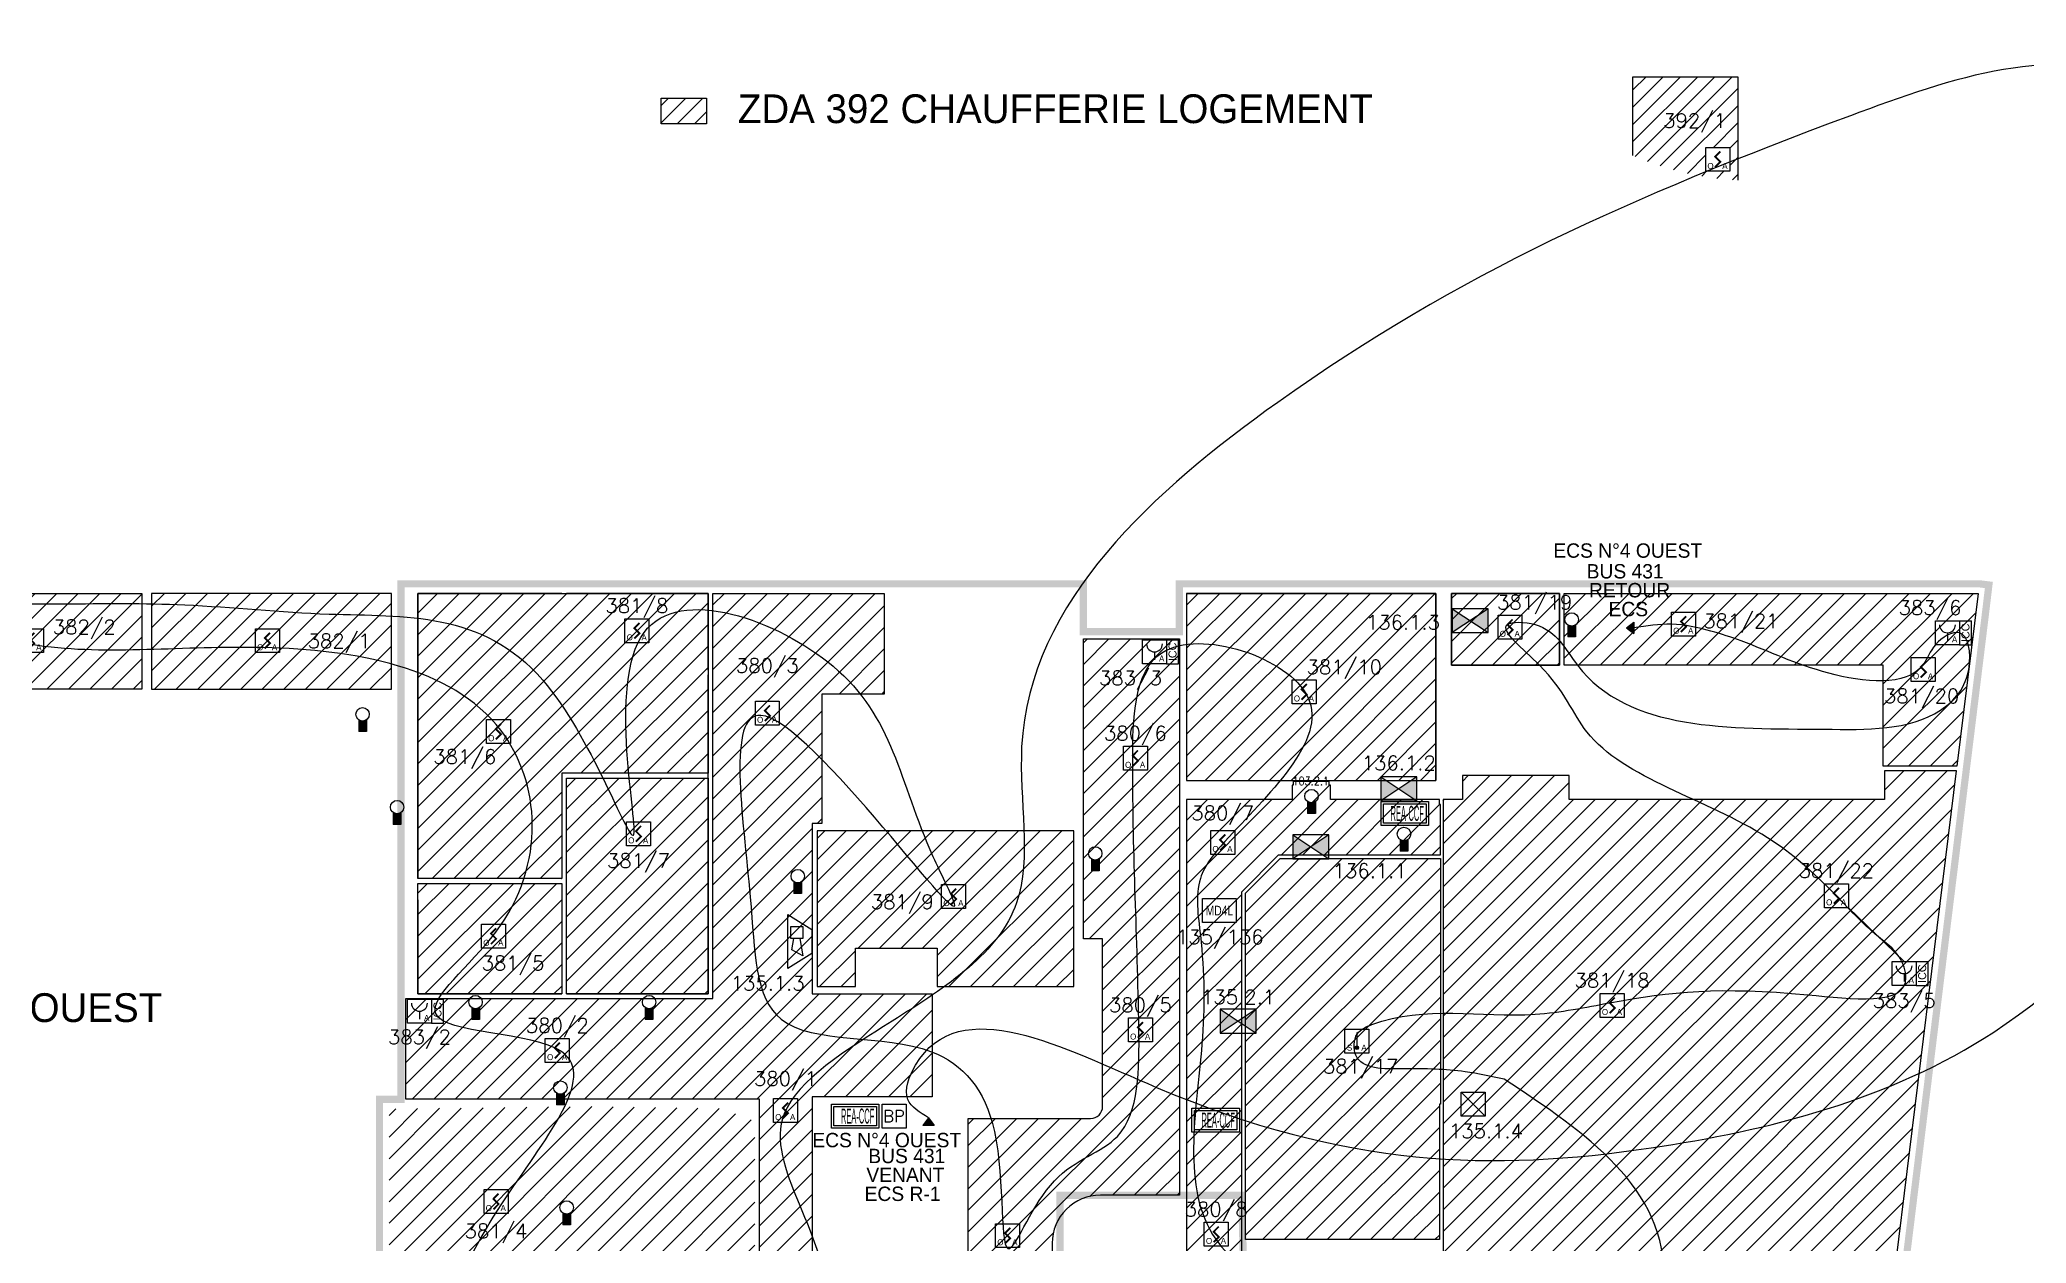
# Model space of a CAD drawing. Header units: millimetres. Extents: x 336 to 452, y 10719 to 10810.
# Drawn here: x 377.13 to 418.54, y 10785.38 to 10810.48 of the extents above; entities that cross this region are included whole.
import ezdxf
from ezdxf.enums import TextEntityAlignment as Align

# ---------------------------------------------------------------- set-up
doc = ezdxf.new("R2010")
doc.units = ezdxf.units.MM
doc.header["$LTSCALE"] = 5
for name, color, linetype in [('ATEIS MISE EN SECURITE', 7, 'Continuous'), ('JCC-ADRESSAGE', 6, 'Continuous'), ('JCC-ALARME GENERALE SELECTIVE', 3, 'Continuous'), ('JCC-BOITIER DE REARMEMENT CCF', 3, 'Continuous'), ('JCC-BOUTON POUSSOIR REARMEMENT CCF', 3, 'Continuous'), ('JCC-CCF', 6, 'Continuous'), ('JCC-COMMUN', 2, 'Continuous'), ('JCC-DECLENCHEUR MANUEL AVEC ISOLATEUR', 5, 'Continuous'), ('JCC-DIFFUSEUR SONORE', 3, 'Continuous'), ('JCC-FILERIE SDI', 6, 'Continuous'), ('JCC-INDICATEUR ACTION', 1, 'Continuous'), ('JCC-LOCAUX', 4, 'Continuous'), ('JCC-OPTIQUE_A', 1, 'Continuous'), ('JCC-THERMOSTATIQUE_A', 1, 'Continuous'), ('JCC-UAE-SDI', 7, 'Continuous'), ('JCC-ZONING ZDA-ZDM', 5, 'Continuous')]:
    doc.layers.add(name, color=color, linetype=linetype)
doc.styles.add('LOCAUX', font='romans.shx', dxfattribs={"width": 0.75})
doc.styles.add('TEXTE', font='romans.shx')
pattern_1 = [(45, (338.3446, 10612.06473), (-0.2245064, 0.2245064), [])]

# ---------------------------------------------------------------- blocks, each defined once
blk = doc.blocks.new('clapet coupe feu_Réarm élect')
at = {"layer": 'JCC-CCF'}
h = blk.add_hatch(color=0, dxfattribs=at)
h.paths.add_polyline_path([(-3.76, 2.5), (-3.76, -2.5), (0, 0)])
h.paths.add_polyline_path([(3.76, 2.5), (0, 0), (3.76, -2.5)])
at = {"layer": 'JCC-CCF', "color": 0}
for p, q in [((3.76, 2.5), (-3.76, -2.5)), ((-3.76, 2.5), (3.76, -2.5))]:
    blk.add_line(p, q, dxfattribs=at)
blk.add_lwpolyline([(3.76, 2.5), (-3.76, 2.5), (-3.76, -2.5), (3.76, -2.5)], close=True, dxfattribs=at)
at = {"layer": 'JCC-ADRESSAGE', "style": 'TEXTE'}
blk.add_attdef('ADRESSE', text='', height=3, dxfattribs=at).set_placement((0, 5), align=Align.MIDDLE)
at = {"layer": 'JCC-LOCAUX', "style": 'LOCAUX', "width": 0.85, "flags": 8}
for p in [(0, 13.75), (0, 11.25), (0, 8.75)]:
    blk.add_attdef('PIECE', text='', height=1.75, dxfattribs=at).set_placement(p, align=Align.MIDDLE)
blk = doc.blocks.new('déclencheur manuel avec isolateur')
at = {"layer": 'JCC-DECLENCHEUR MANUEL AVEC ISOLATEUR', "color": 0}
for p, q in [((2.5, 2.5), (5.02, 2.5)), ((5.02, -2.5), (5.02, 2.5)), ((0, 0), (0, -1.66)), ((2.5, -2.5), (5.02, -2.5))]:
    blk.add_line(p, q, dxfattribs=at)
blk.add_lwpolyline([(-2.5, 2.5), (2.5, 2.5), (2.5, -2.5), (-2.5, -2.5)], close=True, dxfattribs=at)
blk.add_arc((0, 1.66), 1.66, 180, 0, dxfattribs=at)
at = {"layer": 'JCC-ADRESSAGE', "style": 'TEXTE'}
blk.add_attdef('ADRESSE', text='', height=3, dxfattribs=at).set_placement((0, 5), align=Align.MIDDLE)
at = {"layer": 'JCC-DECLENCHEUR MANUEL AVEC ISOLATEUR', "color": 0}
blk.add_text('ICC', height=1.668, rotation=90, dxfattribs=at).set_placement((3.76, 0), align=Align.MIDDLE_CENTER)
blk.add_text('A', height=1.25, dxfattribs=at).set_placement((1.5, -2), align=Align.CENTER)
at = {"layer": 'JCC-LOCAUX', "style": 'LOCAUX', "width": 0.85, "flags": 8}
for p in [(0, 13.75), (0, 11.25), (0, 8.75)]:
    blk.add_attdef('PIECE', text='', height=1.75, dxfattribs=at).set_placement(p, align=Align.MIDDLE)
blk = doc.blocks.new('indicateur action')
at = {"layer": 'JCC-INDICATEUR ACTION'}
blk.add_hatch(color=0, dxfattribs=at).paths.add_polyline_path([(0.8, -0.05, -0.315344), (-0.8, -0.05), (-0.8, -2.5), (0.8, -2.5)])
at = {"layer": 'JCC-INDICATEUR ACTION', "color": 0}
for p, q in [((-0.8, -0.05), (-0.8, -2.5)), ((0.8, -2.5), (-0.8, -2.5)), ((0.8, -0.05), (0.8, -2.5))]:
    blk.add_line(p, q, dxfattribs=at)
blk.add_circle((0, 1.1), 1.4, dxfattribs=at)
at = {"layer": 'JCC-ADRESSAGE', "style": 'TEXTE'}
blk.add_attdef('ADRESSE', text='', height=3, dxfattribs=at).set_placement((0, 5), align=Align.MIDDLE)
at = {"layer": 'JCC-LOCAUX', "lineweight": 0, "style": 'LOCAUX', "width": 0.75, "flags": 8}
for p in [(0, 13.75), (0, 11.25), (0, 8.75)]:
    blk.add_attdef('PIECE', text='', height=1.75, dxfattribs=at).set_placement(p, align=Align.MIDDLE)
blk = doc.blocks.new('alarme générale selective')
at = {"layer": 'JCC-ALARME GENERALE SELECTIVE', "color": 0}
for p, q in [((2.5, -2.5), (-2.5, 2.5)), ((-2.5, -2.5), (2.5, 2.5))]:
    blk.add_line(p, q, dxfattribs=at)
blk.add_lwpolyline([(-2.5, 2.5), (2.5, 2.5), (2.5, -2.5), (-2.5, -2.5)], close=True, dxfattribs=at)
at = {"layer": 'JCC-ADRESSAGE', "style": 'TEXTE'}
blk.add_attdef('ADRESSE', text='', height=3, dxfattribs=at).set_placement((0, 5), align=Align.MIDDLE)
at = {"layer": 'JCC-LOCAUX', "style": 'LOCAUX', "width": 0.85, "flags": 8}
for p in [(0, 13.75), (0, 11.25), (0, 8.75)]:
    blk.add_attdef('PIECE', text='', height=1.75, dxfattribs=at).set_placement(p, align=Align.MIDDLE)
blk = doc.blocks.new('diffuseur sonore')
at = {"layer": 'JCC-DIFFUSEUR SONORE', "color": 0}
for p, q in [((-5.62, -2.5), (-2.5, 2.5)), ((-2.5, 2.5), (2.5, 2.5)), ((-0.6, 0), (3.03, 0.64)), ((3.03, 0.64), (1.75, -1.66)), ((2.5, 2.5), (5.62, -2.5)), ((5.62, -2.5), (-5.62, -2.5)), ((1.75, -1.66), (-0.6, -1.25))]:
    blk.add_line(p, q, dxfattribs=at)
blk.add_lwpolyline([(-3.09, 0.63), (-0.6, 0.63), (-0.6, -1.87), (-3.09, -1.87)], close=True, dxfattribs=at)
at = {"layer": 'JCC-ADRESSAGE', "style": 'TEXTE'}
blk.add_attdef('ADRESSE', text='', height=3, dxfattribs=at).set_placement((0, 5), align=Align.MIDDLE)
at = {"layer": 'JCC-LOCAUX', "style": 'LOCAUX', "width": 0.85, "flags": 8}
for p in [(0, 13.75), (0, 11.25), (0, 8.75)]:
    blk.add_attdef('PIECE', text='', height=1.75, dxfattribs=at).set_placement(p, align=Align.MIDDLE)
blk = doc.blocks.new('optique_a')
at = {"layer": 'JCC-OPTIQUE_A', "color": 0}
blk.add_lwpolyline([(-2.5, 2.5), (2.5, 2.5), (2.5, -2.5), (-2.5, -2.5)], close=True, dxfattribs=at)
at = {"layer": 'JCC-OPTIQUE_A', "color": 0, "const_width": 0.385}
blk.add_lwpolyline([(0.54, 1.63), (-0.54, 0.54), (0.54, -0.54), (-0.54, -1.63)], dxfattribs=at)
at = {"layer": 'JCC-ADRESSAGE', "style": 'TEXTE'}
blk.add_attdef('ADRESSE', text='', height=3, dxfattribs=at).set_placement((0, 5), align=Align.MIDDLE)
at = {"layer": 'JCC-LOCAUX', "style": 'LOCAUX', "width": 0.85, "flags": 8}
for p in [(0, 13.75), (0, 11.25), (0, 8.75)]:
    blk.add_attdef('PIECE', text='', height=1.75, dxfattribs=at).set_placement(p, align=Align.MIDDLE)
at = {"layer": 'JCC-OPTIQUE_A', "color": 0}
for s, p in [('O', (-1.5, -2)), ('A', (1.5, -2))]:
    blk.add_text(s, height=1.25, dxfattribs=at).set_placement(p, align=Align.CENTER)
blk = doc.blocks.new('commun')
at = {"layer": 'JCC-COMMUN', "color": 0}
blk.add_lwpolyline([(-2.5, 2.5), (2.5, 2.5), (2.5, -2.5), (-2.5, -2.5)], close=True, dxfattribs=at)
at = {"layer": 'JCC-ADRESSAGE', "style": 'TEXTE'}
blk.add_attdef('ADRESSE', text='', height=3, dxfattribs=at).set_placement((0, 5), align=Align.MIDDLE)
at = {"layer": 'JCC-COMMUN', "color": 0, "style": 'TEXTE'}
blk.add_attdef('GENRE', text='', height=2.5, dxfattribs=at).set_placement((0, 0), align=Align.MIDDLE)
at = {"layer": 'JCC-LOCAUX', "style": 'LOCAUX', "width": 0.85, "flags": 8}
for p in [(0, 13.75), (0, 11.25), (0, 8.75)]:
    blk.add_attdef('PIECE', text='', height=1.75, dxfattribs=at).set_placement(p, align=Align.MIDDLE)
blk = doc.blocks.new('REARMEMENT-CCF')
at = {"layer": 'JCC-BOITIER DE REARMEMENT CCF', "color": 3}
for points in [[(0, 4), (7.91, 4), (7.91, 0), (0, 0)], [(0.4, 3.6), (7.51, 3.6), (7.51, 0.4), (0.4, 0.4)]]:
    blk.add_lwpolyline(points, close=True, dxfattribs=at)
at = {"layer": 'JCC-BOITIER DE REARMEMENT CCF', "color": 1, "insert": (1.58, 3.26), "char_height": 2.5, "width": 5.2559, "attachment_point": 1}
blk.add_mtext('{\\W0.3;\\C3;REA-CCF}', dxfattribs=at)
blk = doc.blocks.new('thermostatique_a')
at = {"layer": 'JCC-THERMOSTATIQUE_A'}
blk.add_hatch(color=0, dxfattribs=at).paths.add_polyline_path([(0.38, -1.39, 1), (-0.38, -1.39, 1)])
at = {"layer": 'JCC-THERMOSTATIQUE_A', "color": 0}
blk.add_line((0, 1.77), (0, -1.02), dxfattribs=at)
blk.add_lwpolyline([(-2.5, 2.5), (2.5, 2.5), (2.5, -2.5), (-2.5, -2.5)], close=True, dxfattribs=at)
blk.add_circle((0, -1.39), 0.378, dxfattribs=at)
at = {"layer": 'JCC-ADRESSAGE', "style": 'TEXTE'}
blk.add_attdef('ADRESSE', text='', height=3, dxfattribs=at).set_placement((0, 5), align=Align.MIDDLE)
at = {"layer": 'JCC-LOCAUX', "style": 'LOCAUX', "width": 0.75, "flags": 8}
for p in [(0, 13.75), (0, 11.25), (0, 8.75)]:
    blk.add_attdef('PIECE', text='', height=1.75, dxfattribs=at).set_placement(p, align=Align.MIDDLE)
at = {"layer": 'JCC-THERMOSTATIQUE_A', "color": 0}
for s, p in [('S', (-1.5, -2)), ('A', (1.5, -2))]:
    blk.add_text(s, height=1.25, dxfattribs=at).set_placement(p, align=Align.CENTER)
blk = doc.blocks.new('A$C25E82A9F')
at = {"color": 1}
for p, q in [((0, 0.5), (0.7, 0.5)), ((0, 0), (0, 0.5)), ((0.7, 0.5), (0.7, 0)), ((0.7, 0), (0, 0))]:
    blk.add_line(p, q, dxfattribs=at)
at = {"color": 1, "width": 0.8}
blk.add_text('MD4L', height=0.2, dxfattribs=at).set_placement((0.35, 0.25), align=Align.MIDDLE_CENTER)

msp = doc.modelspace()

# ---------------------------------------------------------------- hatches: boundary and pattern name
at = {"layer": 'JCC-FILERIE SDI'}
for points in [[(410.21, 10798.211), (410.366, 10798.093), (410.366, 10798.329)], [(395.663, 10787.992), (395.545, 10787.836), (395.781, 10787.836)]]:
    msp.add_hatch(color=4, dxfattribs=at).paths.add_polyline_path(points)
at = {"layer": 'JCC-ZONING ZDA-ZDM'}
h = msp.add_hatch(dxfattribs=at)
h.set_pattern_fill('ANSI31', color=73, scale=0.08, style=0)
h.set_pattern_definition([(45, (338.34462, 10612.06473), (-0.17960512, 0.17960512), [])])
edge = h.paths.add_edge_path()
edge.add_line((410.344, 10809.702), (410.344, 10808.061))
edge.add_arc((412.83, 10813.741), 6.2, 246.3564, 258.8096)
edge.add_spline(control_points=[(411.627, 10807.658), (411.705, 10807.69), (411.784, 10807.722), (411.862, 10807.753)], knot_values=[10395.028542, 10395.028542, 10395.028542, 10395.028542, 10408.227216, 10408.227216, 10408.227216, 10408.227216], degree=3, periodic=0)
edge.add_line((411.862, 10807.753), (411.862, 10808.232))
edge.add_line((411.862, 10808.232), (412.362, 10808.232))
edge.add_line((412.362, 10808.232), (412.362, 10807.948))
edge.add_spline(control_points=[(412.362, 10807.948), (412.418, 10807.97), (412.474, 10807.991), (412.53, 10808.012)], knot_values=[10357.482194, 10357.482194, 10357.482194, 10357.482194, 10366.937868, 10366.937868, 10366.937868, 10366.937868], degree=3, periodic=0)
edge.add_line((412.53, 10808.012), (412.53, 10809.702))
edge.add_line((412.53, 10809.702), (410.344, 10809.702))
edge = h.paths.add_edge_path()
edge.add_line((412.53, 10807.548), (412.53, 10808.012))
edge.add_spline(control_points=[(412.53, 10808.012), (412.474, 10807.991), (412.418, 10807.97), (412.362, 10807.948)], knot_values=[10357.482194, 10357.482194, 10357.482194, 10357.482194, 10366.937868, 10366.937868, 10366.937868, 10366.937868], degree=3, periodic=0)
edge.add_line((412.362, 10807.948), (412.362, 10807.732))
edge.add_line((412.362, 10807.732), (411.862, 10807.732))
edge.add_line((411.862, 10807.732), (411.862, 10807.753))
edge.add_spline(control_points=[(411.862, 10807.753), (411.784, 10807.722), (411.705, 10807.69), (411.627, 10807.658)], knot_values=[10395.028542, 10395.028542, 10395.028542, 10395.028542, 10408.227216, 10408.227216, 10408.227216, 10408.227216], degree=3, periodic=0)
edge.add_arc((412.83, 10813.741), 6.2, 258.8096, 267.2265)
h = msp.add_hatch(dxfattribs=at)
h.set_pattern_fill('ANSI31', color=73, scale=0.08, style=0)
h.set_pattern_definition([(45, (339.82969, 10611.57048), (-0.17960512, 0.17960512), [])])
h.paths.add_polyline_path([(390.088, 10809.257), (391.034, 10809.257), (391.034, 10808.72), (390.088, 10808.72)])
h = msp.add_hatch(dxfattribs=at)
h.set_pattern_fill('ANSI31', color=5, scale=0.1, style=0)
h.set_pattern_definition(pattern_1)
h.paths.add_polyline_path([(379.464, 10798.931), (379.464, 10796.931), (384.464, 10796.931), (384.464, 10798.931)])
h.paths.add_polyline_path([(374.264, 10798.931), (374.264, 10796.931), (379.264, 10796.931), (379.264, 10798.931)])
h.paths.add_polyline_path([(370.44, 10798.931), (372.188, 10796.549), (372.73, 10796.931), (374.064, 10796.931), (374.064, 10798.931)])
h.paths.add_polyline_path([(372.025, 10796.434), (370.248, 10798.854), (363.268, 10793.937), (363.268, 10793.937), (364.997, 10791.484)])
h = msp.add_hatch(dxfattribs=at)
h.set_pattern_fill('ANSI31', color=3, scale=0.1, style=0)
h.set_pattern_definition(pattern_1)
h.paths.add_polyline_path([(391.164, 10788.381), (384.764, 10788.381), (384.764, 10790.481), (391.164, 10790.481), (391.164, 10798.931), (394.738, 10798.931), (394.738, 10796.831), (393.438, 10796.831), (393.438, 10794.131), (393.238, 10794.131), (393.238, 10790.581), (395.738, 10790.581), (395.738, 10788.431), (393.238, 10788.431), (393.238, 10783.181), (392.139, 10783.181), (392.139, 10788.381)])
h = msp.add_hatch(dxfattribs=at)
h.set_pattern_fill('ANSI31', color=6, scale=0.1)
h.paths.add_polyline_path([(393.338, 10790.731), (394.138, 10790.731), (394.138, 10791.531), (395.838, 10791.531), (395.838, 10790.731), (398.689, 10790.731), (398.689, 10793.981), (393.338, 10793.981)])
h.paths.add_polyline_path([(385.014, 10792.984), (388.014, 10792.984), (388.014, 10795.181), (391.064, 10795.181), (391.064, 10798.931), (385.014, 10798.931)])
h.paths.add_polyline_path([(388.114, 10795.081), (388.114, 10790.581), (391.064, 10790.581), (391.064, 10795.081)])
h.paths.add_polyline_path([(388.014, 10790.581), (388.014, 10792.884), (385.014, 10792.884), (385.014, 10790.581)])
h = msp.add_hatch(dxfattribs=at)
h.set_pattern_fill('ANSI31', color=6, scale=0.1, style=0)
h.set_pattern_definition(pattern_1)
h.paths.add_polyline_path([(406.564, 10798.931), (406.564, 10797.431), (408.814, 10797.431), (408.814, 10798.931)])
h.paths.add_polyline_path([(401.039, 10798.931), (406.239, 10798.931), (406.239, 10795.031), (401.039, 10795.031)])
h = msp.add_hatch(dxfattribs=at)
h.set_pattern_fill('ANSI31', color=6, scale=0.1, style=0)
h.set_pattern_definition(pattern_1)
h.paths.add_polyline_path([(417.542, 10798.931), (417.1, 10795.331), (415.564, 10795.331), (415.564, 10797.431), (408.914, 10797.431), (408.914, 10798.931)])
h = msp.add_hatch(dxfattribs=at)
h.set_pattern_fill('ANSI31', color=3, scale=0.1, style=0)
h.set_pattern_definition([(45, (263.3446, 10612.06473), (-0.2245064, 0.2245064), [])])
edge = h.paths.add_edge_path()
edge.add_line((400.889, 10797.981), (398.889, 10797.981))
edge.add_line((398.889, 10797.981), (398.889, 10791.731))
edge.add_line((398.889, 10791.731), (399.289, 10791.731))
edge.add_line((399.289, 10791.731), (399.289, 10788.23))
edge.add_arc((399.039, 10788.231), 0.25, 270, 359.7368, ccw=False)
edge.add_line((399.039, 10787.981), (396.489, 10787.981))
edge.add_line((396.489, 10787.981), (396.482, 10781.084))
edge.add_line((396.482, 10781.084), (398.232, 10781.084))
edge.add_line((398.232, 10781.084), (398.239, 10785.381))
edge.add_arc((399.239, 10785.381), 1, 89.7762, 180, ccw=False)
edge.add_line((399.243, 10786.381), (400.889, 10786.381))
edge.add_line((400.889, 10786.381), (400.889, 10797.981))
h = msp.add_hatch(dxfattribs=at)
h.set_pattern_fill('ANSI31', color=3, scale=0.1, style=0)
h.set_pattern_definition(pattern_1)
h.paths.add_polyline_path([(403.264, 10795.006), (403.264, 10794.931), (403.239, 10794.931), (403.239, 10794.631), (401.039, 10794.631), (401.039, 10786.381), (401.039, 10784.884), (402.189, 10784.884), (402.189, 10792.711), (402.959, 10793.481), (406.334, 10793.481), (406.334, 10794.526), (406.311, 10794.526), (406.311, 10794.631), (404.039, 10794.631), (404.039, 10794.931), (404.014, 10794.931), (404.014, 10795.006)])
h = msp.add_hatch(dxfattribs=at)
h.set_pattern_fill('ANSI31', color=6, scale=0.1, style=0)
h.set_pattern_definition(pattern_1)
h.paths.add_polyline_path([(417.088, 10795.234), (415.589, 10795.231), (415.589, 10794.631), (409.014, 10794.631), (409.014, 10795.131), (406.789, 10795.131), (406.789, 10794.631), (406.389, 10794.631), (406.389, 10781.406), (406.789, 10781.406), (406.789, 10780.836), (415.32, 10780.836)])
h = msp.add_hatch(dxfattribs=at)
h.set_pattern_fill('ANSI31', color=6, scale=0.1, style=0)
h.set_pattern_definition(pattern_1)
h.paths.add_polyline_path([(406.334, 10793.401), (406.334, 10792.303), (406.334, 10788.606), (406.334, 10788.281), (406.309, 10788.281), (406.309, 10785.456), (402.269, 10785.456), (402.269, 10792.678), (402.992, 10793.401)])
h = msp.add_hatch(dxfattribs=at)
h.set_pattern_fill('ANSI31', color=6, scale=0.1)
h.paths.add_polyline_path([(384.414, 10788.181), (384.414, 10784.381), (389.663, 10784.381), (392.039, 10784.381), (392.039, 10787.956), (391.639, 10787.956), (391.639, 10788.181), (388.514, 10788.231)])
h.paths.add_polyline_path([(387.714, 10784.281), (384.414, 10784.281), (384.414, 10781.381), (387.714, 10781.381)])

# ---------------------------------------------------------------- linework, layer by layer
at = {"layer": 'JCC-FILERIE SDI', "color": 4}
for p, q in [((410.21, 10798.211), (410.366, 10798.329)), ((410.21, 10798.211), (410.366, 10798.329)), ((410.366, 10798.329), (410.366, 10798.093)), ((410.366, 10798.329), (410.366, 10798.093)), ((410.21, 10798.211), (410.366, 10798.093)), ((410.21, 10798.211), (410.366, 10798.093)), ((395.663, 10787.992), (395.545, 10787.836)), ((395.663, 10787.992), (395.545, 10787.836)), ((395.663, 10787.992), (395.781, 10787.836)), ((395.663, 10787.992), (395.781, 10787.836)), ((395.781, 10787.836), (395.545, 10787.836)), ((395.781, 10787.836), (395.545, 10787.836))]:
    msp.add_line(p, q, dxfattribs=at)
for points in [[(395.663, 10787.992), (395.23, 10788.378), (395.387, 10789.091), (400.411, 10788.63), (410.725, 10787.369), (417.867, 10789.784), (425.872, 10795.451), (428.673, 10796.001), (429.261, 10796.301), (430.063, 10797.345), (430.642, 10800.49), (440.482, 10795.656), (438.863, 10799.705), (440.605, 10803.687), (431.017, 10804.197), (426.676, 10797.57), (420.973, 10809.505), (414.879, 10808.892), (402.941, 10802.913), (397.602, 10795.731), (397.496, 10792.477), (394.902, 10790.012), (392.651, 10788.078), (393.693, 10783.607), (393.558, 10782.221), (392.733, 10784.197), (391.992, 10784.847), (390.852, 10784.957), (388.65, 10782.495), (385.933, 10782.489), (386.766, 10786.202), (388.015, 10789.372), (385.389, 10790.172), (386.638, 10791.869), (386.743, 10796.077), (381.801, 10797.801), (377.089, 10797.843), (372.819, 10797.86), (367.694, 10795.235), (367.822, 10796.003), (369.776, 10797.873), (371.762, 10798.761), (375.029, 10798.765), (380.154, 10798.692), (383.165, 10798.5), (387.617, 10797.124), (389.507, 10793.89), (389.731, 10798.116), (393.671, 10797.412), (395.753, 10793.442), (396.169, 10792.546), (392.165, 10796.388), (391.942, 10792.603), (392.586, 10790.053), (395.723, 10789.373), (397.033, 10787.713), (397.355, 10785.272), (398.284, 10786.681), (399.597, 10787.609), (400.045, 10789.85), (399.917, 10795.42), (400.526, 10797.693), (403.569, 10796.765), (401.839, 10793.756), (401.327, 10792.987), (401.327, 10791.803), (401.359, 10789.53), (401.647, 10785.464), (404.081, 10783.159), (404.017, 10776.105), (405.977, 10775.357), (407.931, 10774.269), (408.059, 10773.084), (406.521, 10771.131), (409.756, 10768.218), (411.358, 10771.74), (412.159, 10774.589), (412.772, 10777.167), (414.102, 10774.282), (414.489, 10777.502), (414.081, 10778.558), (409.628, 10778.174), (411.005, 10784.561), (407.661, 10788.802)], [(407.661, 10788.802), (406.847, 10788.956), (405.543, 10789.015), (404.569, 10789.301), (404.598, 10789.743), (404.902, 10789.939), (408.306, 10790.154), (409.857, 10790.394), (413.988, 10790.56), (416.037, 10790.919), (415.894, 10791.352), (415.457, 10791.775), (414.531, 10792.68), (413.149, 10793.836), (409.384, 10796.044), (408.4, 10797.431), (407.728, 10798.28), (408.307, 10798.28), (409.189, 10797.431), (414.329, 10796.098), (416.759, 10796.499), (417.352, 10797.383), (417.151, 10798.11), (416.651, 10797.86), (416.398, 10797.451), (414.426, 10797.268), (412.601, 10797.94), (411.968, 10798.146), (411.15, 10798.289), (410.366, 10798.211)]]:
    msp.add_spline(points, degree=3, dxfattribs=at)
at = {"layer": 'JCC-ZONING ZDA-ZDM', "color": 1}
msp.add_line((415.998, 10791.252), (414.836, 10792.376), dxfattribs=at)
at = {"layer": 'JCC-ZONING ZDA-ZDM', "color": 73}
msp.add_lwpolyline([(410.344, 10808.061), (410.344, 10809.702), (412.53, 10809.702), (412.53, 10807.548)], dxfattribs=at)
msp.add_lwpolyline([(410.344, 10808.061), (410.344, 10809.702), (412.53, 10809.702), (412.53, 10807.548)], dxfattribs=at)
msp.add_lwpolyline([(390.088, 10809.257), (391.034, 10809.257), (391.034, 10808.72), (390.088, 10808.72)], close=True, dxfattribs=at)
at = {"layer": 'JCC-ZONING ZDA-ZDM', "color": 1, "const_width": 0.15}
for points in [[(413.751, 10766.412), (417.695, 10798.522), (417.765, 10799.106), (417.567, 10799.131), (400.889, 10799.131), (400.889, 10798.131), (398.889, 10798.131), (398.889, 10799.131), (384.664, 10799.131), (384.664, 10790.081), (384.664, 10788.381), (384.214, 10788.381), (384.214, 10781.381)], [(398.4, 10781.081), (398.4, 10786.381), (402.189, 10786.381), (402.269, 10783.231)]]:
    msp.add_lwpolyline(points, dxfattribs=at)
at = {"layer": 'JCC-ZONING ZDA-ZDM', "color": 5}
for points in [[(374.264, 10796.931), (374.264, 10798.931), (379.264, 10798.931), (379.264, 10796.931), (374.264, 10796.931)], [(379.464, 10798.931), (379.464, 10796.931), (384.464, 10796.931), (384.464, 10798.931), (379.464, 10798.931)]]:
    msp.add_lwpolyline(points, dxfattribs=at)
at = {"layer": 'JCC-ZONING ZDA-ZDM', "color": 3}
for points in [[(391.164, 10788.381), (384.764, 10788.381), (384.764, 10790.481), (391.164, 10790.481), (391.164, 10798.931), (394.738, 10798.931), (394.738, 10796.831), (393.438, 10796.831), (393.438, 10794.131), (393.238, 10794.131), (393.238, 10790.581), (395.738, 10790.581), (395.738, 10788.431), (393.238, 10788.431), (393.238, 10783.181), (392.139, 10783.181), (392.139, 10788.381), (391.164, 10788.381)], [(403.264, 10795.006), (403.264, 10794.931), (403.239, 10794.931), (403.239, 10794.631), (401.039, 10794.631), (401.039, 10786.381), (401.039, 10784.884), (402.189, 10784.884), (402.189, 10792.711), (402.959, 10793.481), (406.334, 10793.481), (406.334, 10794.526), (406.311, 10794.526), (406.311, 10794.631), (404.039, 10794.631), (404.039, 10794.931), (404.014, 10794.931), (404.014, 10795.006), (403.264, 10795.006)]]:
    msp.add_lwpolyline(points, dxfattribs=at)
at = {"layer": 'JCC-ZONING ZDA-ZDM', "color": 6}
for points in [[(385.014, 10798.931), (391.064, 10798.931), (391.064, 10795.181), (388.014, 10795.181), (388.014, 10792.984), (385.014, 10792.984)], [(406.239, 10798.931), (401.039, 10798.931), (401.039, 10795.031), (406.239, 10795.031)], [(406.564, 10798.931), (408.814, 10798.931), (408.814, 10797.431), (406.564, 10797.431)], [(388.114, 10795.081), (391.064, 10795.081), (391.064, 10790.581), (388.114, 10790.581)], [(406.309, 10785.456), (402.269, 10785.456), (402.269, 10792.678), (402.992, 10793.401), (406.334, 10793.401), (406.334, 10792.303), (406.334, 10788.606), (406.334, 10788.281), (406.309, 10788.281)], [(406.309, 10785.456), (402.269, 10785.456), (402.269, 10792.678), (402.992, 10793.401), (406.334, 10793.401), (406.334, 10792.303), (406.334, 10788.606), (406.334, 10788.281), (406.309, 10788.281)], [(385.014, 10792.884), (388.014, 10792.884), (388.014, 10790.581), (385.014, 10790.581)]]:
    msp.add_lwpolyline(points, close=True, dxfattribs=at)
for points in [[(388.014, 10798.931), (385.014, 10798.931), (385.014, 10792.989)], [(391.064, 10797.331), (391.064, 10798.931), (388.114, 10798.931)], [(401.039, 10798.931), (406.239, 10798.931), (406.239, 10795.031)], [(406.564, 10798.931), (406.564, 10797.431), (408.814, 10797.431), (408.814, 10798.931), (406.564, 10798.931)], [(417.542, 10798.931), (417.1, 10795.331), (415.564, 10795.331), (415.564, 10797.431), (408.914, 10797.431), (408.914, 10798.931), (417.542, 10798.931)], [(391.064, 10790.581), (391.064, 10797.231)], [(417.088, 10795.234), (415.589, 10795.231), (415.589, 10794.631), (409.014, 10794.631), (409.014, 10795.131), (406.789, 10795.131), (406.789, 10794.631), (406.389, 10794.631), (406.389, 10781.406), (406.789, 10781.406), (406.789, 10780.836), (415.32, 10780.836), (417.088, 10795.234)], [(393.338, 10790.731), (394.138, 10790.731), (394.138, 10791.531), (395.838, 10791.531), (395.838, 10790.731), (398.689, 10790.731), (398.689, 10793.981), (393.338, 10793.981), (393.338, 10790.731)], [(385.014, 10792.54), (385.014, 10790.581), (388.014, 10790.581)], [(388.114, 10790.581), (391.064, 10790.581)]]:
    msp.add_lwpolyline(points, dxfattribs=at)
at = {"layer": 'JCC-ZONING ZDA-ZDM', "color": 3}
msp.add_lwpolyline([(398.239, 10785.384), (398.239, 10781.13), (396.489, 10781.13), (396.489, 10787.981), (399.039, 10787.981, 0.412877), (399.289, 10788.23), (399.289, 10791.731), (398.889, 10791.731), (398.889, 10797.981), (400.889, 10797.981), (400.889, 10786.381), (399.243, 10786.381, 0.415339), (398.239, 10785.381)], format="xyb", dxfattribs=at)

# ---------------------------------------------------------------- block references
at = {"layer": 'ATEIS MISE EN SECURITE', "color": 0, "linetype": 'ByBlock'}
msp.add_blockref('A$C25E82A9F', (401.374, 10792.067), dxfattribs=at)
at = {"layer": 'JCC-ALARME GENERALE SELECTIVE', "lineweight": 0}
ref = msp.add_blockref('alarme générale selective', (407.014, 10788.281), dxfattribs=dict(at, xscale=0.1, yscale=0.1))
ref.add_attrib('ADRESSE', '135.1.4', dxfattribs={"layer": 'JCC-ADRESSAGE', "height": 0.3, "style": 'TEXTE'}).set_placement((407.28, 10787.721), align=Align.MIDDLE)
at = {"layer": 'JCC-BOITIER DE REARMEMENT CCF', "color": 1, "xscale": 0.125, "yscale": 0.125, "zscale": 0.125}
for p in [(405.093, 10794.092), (393.636, 10787.781), (401.152, 10787.695)]:
    msp.add_blockref('REARMEMENT-CCF', p, dxfattribs=at)
at = {"layer": 'JCC-BOUTON POUSSOIR REARMEMENT CCF', "xscale": 0.1000000000000455, "yscale": 0.1000000000000455, "zscale": 0.125}
msp.add_blockref('commun', (394.941, 10788.031), dxfattribs=at).add_auto_attribs({'GENRE': 'BP'})
at = {"layer": 'JCC-CCF', "lineweight": 0}
ref = msp.add_blockref('clapet coupe feu_Réarm élect', (406.952, 10798.362), dxfattribs=dict(at, xscale=0.1, yscale=0.1))
ref.add_attrib('ADRESSE', '136.1.3', dxfattribs={"layer": 'JCC-ADRESSAGE', "height": 0.3, "style": 'TEXTE'}).set_placement((405.55, 10798.326), align=Align.MIDDLE)
ref = msp.add_blockref('clapet coupe feu_Réarm élect', (405.463, 10794.857), dxfattribs=dict(at, xscale=0.1, yscale=0.1))
ref.add_attrib('ADRESSE', '136.1.2', dxfattribs={"layer": 'JCC-ADRESSAGE', "height": 0.3, "style": 'TEXTE'}).set_placement((405.463, 10795.392), align=Align.MIDDLE)
ref = msp.add_blockref('clapet coupe feu_Réarm élect', (403.628, 10793.645), dxfattribs=dict(at, xscale=0.1, yscale=0.1))
ref.add_attrib('PIECE', '103.2.1', dxfattribs={"layer": 'JCC-LOCAUX', "height": 0.175, "style": 'LOCAUX', "width": 0.85, "flags": 8}).set_placement((403.628, 10795.02), align=Align.MIDDLE)
ref.add_attrib('ADRESSE', '136.1.1', dxfattribs={"layer": 'JCC-ADRESSAGE', "height": 0.3, "style": 'TEXTE'}).set_placement((404.856, 10793.146), align=Align.MIDDLE)
at = {"layer": 'JCC-CCF', "lineweight": 0, "xscale": 0.1, "yscale": 0.1}
msp.add_blockref('clapet coupe feu_Réarm élect', (402.115, 10790.014), dxfattribs=at).add_auto_attribs({'ADRESSE': '135.2.1'})
at = {"layer": 'JCC-DECLENCHEUR MANUEL AVEC ISOLATEUR'}
ref = msp.add_blockref('déclencheur manuel avec isolateur', (416.901, 10798.11), dxfattribs=dict(at, xscale=0.1, yscale=0.1))
ref.add_attrib('ADRESSE', '383/6', dxfattribs={"layer": 'JCC-ADRESSAGE', "height": 0.3, "style": 'TEXTE'}).set_placement((416.538, 10798.61), align=Align.MIDDLE)
ref = msp.add_blockref('déclencheur manuel avec isolateur', (400.371, 10797.711), dxfattribs=dict(at, xscale=0.1, yscale=0.1))
ref.add_attrib('ADRESSE', '383/3', dxfattribs={"layer": 'JCC-ADRESSAGE', "height": 0.3, "style": 'TEXTE'}).set_placement((399.871, 10797.145), align=Align.MIDDLE)
ref = msp.add_blockref('déclencheur manuel avec isolateur', (415.998, 10791.002), dxfattribs=dict(at, xscale=0.1, yscale=0.1))
ref.add_attrib('ADRESSE', '383/5', dxfattribs={"layer": 'JCC-ADRESSAGE', "height": 0.3, "style": 'TEXTE'}).set_placement((415.998, 10790.419), align=Align.MIDDLE)
ref = msp.add_blockref('déclencheur manuel avec isolateur', (385.048, 10790.217), dxfattribs=dict(at, xscale=0.1, yscale=0.1))
ref.add_attrib('ADRESSE', '383/2', dxfattribs={"layer": 'JCC-ADRESSAGE', "height": 0.3, "style": 'TEXTE'}).set_placement((385.048, 10789.661), align=Align.MIDDLE)
at = {"layer": 'JCC-DIFFUSEUR SONORE', "lineweight": 0}
ref = msp.add_blockref('diffuseur sonore', (392.976, 10791.673), dxfattribs=dict(at, xscale=0.1, yscale=0.1, rotation=270))
ref.add_attrib('ADRESSE', '135.1.3', dxfattribs={"layer": 'JCC-ADRESSAGE', "height": 0.3, "style": 'TEXTE'}).set_placement((392.307, 10790.8), align=Align.MIDDLE)
at = {"layer": 'JCC-INDICATEUR ACTION', "lineweight": 0, "xscale": 0.1, "yscale": 0.1}
for p in [(409.068, 10798.277), (383.862, 10796.299), (384.582, 10794.364), (403.644, 10794.594), (405.572, 10793.804), (399.136, 10793.399), (392.934, 10792.924), (386.217, 10790.298), (389.836, 10790.298), (387.985, 10788.516), (388.117, 10786.017)]:
    msp.add_blockref('indicateur action', p, dxfattribs=at)
at = {"layer": 'JCC-OPTIQUE_A', "lineweight": 0}
ref = msp.add_blockref('optique_a', (412.112, 10807.982), dxfattribs=dict(at, xscale=0.1, yscale=0.1))
ref.add_attrib('ADRESSE', '392/1', dxfattribs={"layer": 'JCC-ADRESSAGE', "height": 0.3, "style": 'TEXTE'}).set_placement((411.631, 10808.769), align=Align.MIDDLE)
at = {"layer": 'JCC-OPTIQUE_A', "lineweight": 0, "xscale": 0.1, "yscale": 0.1}
for p, values in [((389.582, 10798.151), {'ADRESSE': '381/8'}), ((399.972, 10795.494), {'ADRESSE': '380/6'}), ((414.586, 10792.626), {'ADRESSE': '381/22'}), ((409.912, 10790.34), {'ADRESSE': '381/18'}), ((400.077, 10789.827), {'ADRESSE': '380/5'}), ((387.922, 10789.399), {'ADRESSE': '380/2'}), ((401.658, 10785.566), {'ADRESSE': '380/8'})]:
    msp.add_blockref('optique_a', p, dxfattribs=at).add_auto_attribs(values)
at = {"layer": 'JCC-OPTIQUE_A', "lineweight": 0}
ref = msp.add_blockref('optique_a', (407.782, 10798.225), dxfattribs=dict(at, xscale=0.1, yscale=0.1))
ref.add_attrib('ADRESSE', '381/19', dxfattribs={"layer": 'JCC-ADRESSAGE', "height": 0.3, "style": 'TEXTE'}).set_placement((408.295, 10798.725), align=Align.MIDDLE)
ref = msp.add_blockref('optique_a', (376.964, 10797.945), dxfattribs=dict(at, xscale=0.1, yscale=0.1))
ref.add_attrib('ADRESSE', '382/2', dxfattribs={"layer": 'JCC-ADRESSAGE', "height": 0.3, "style": 'TEXTE'}).set_placement((378.061, 10798.206), align=Align.MIDDLE)
ref = msp.add_blockref('optique_a', (411.4, 10798.289), dxfattribs=dict(at, xscale=0.1, yscale=0.1))
ref.add_attrib('ADRESSE', '381/21', dxfattribs={"layer": 'JCC-ADRESSAGE', "height": 0.3, "style": 'TEXTE'}).set_placement((412.595, 10798.334), align=Align.MIDDLE)
ref = msp.add_blockref('optique_a', (381.878, 10797.945), dxfattribs=dict(at, xscale=0.1, yscale=0.1))
ref.add_attrib('ADRESSE', '382/1', dxfattribs={"layer": 'JCC-ADRESSAGE', "height": 0.3, "style": 'TEXTE'}).set_placement((383.374, 10797.918), align=Align.MIDDLE)
ref = msp.add_blockref('optique_a', (392.3, 10796.432), dxfattribs=dict(at, xscale=0.1, yscale=0.1))
ref.add_attrib('ADRESSE', '380/3', dxfattribs={"layer": 'JCC-ADRESSAGE', "height": 0.3, "style": 'TEXTE'}).set_placement((392.3, 10797.405), align=Align.MIDDLE)
ref = msp.add_blockref('optique_a', (403.491, 10796.877), dxfattribs=dict(at, xscale=0.1, yscale=0.1))
ref.add_attrib('ADRESSE', '381/10', dxfattribs={"layer": 'JCC-ADRESSAGE', "height": 0.3, "style": 'TEXTE'}).set_placement((404.328, 10797.377), align=Align.MIDDLE)
ref = msp.add_blockref('optique_a', (416.398, 10797.342), dxfattribs=dict(at, xscale=0.1, yscale=0.1))
ref.add_attrib('ADRESSE', '381/20', dxfattribs={"layer": 'JCC-ADRESSAGE', "height": 0.3, "style": 'TEXTE'}).set_placement((416.363, 10796.769), align=Align.MIDDLE)
ref = msp.add_blockref('optique_a', (386.695, 10796.049), dxfattribs=dict(at, xscale=0.1, yscale=0.1))
ref.add_attrib('ADRESSE', '381/6', dxfattribs={"layer": 'JCC-ADRESSAGE', "height": 0.3, "style": 'TEXTE'}).set_placement((385.993, 10795.504), align=Align.MIDDLE)
ref = msp.add_blockref('optique_a', (389.613, 10793.918), dxfattribs=dict(at, xscale=0.1, yscale=0.1))
ref.add_attrib('ADRESSE', '381/7', dxfattribs={"layer": 'JCC-ADRESSAGE', "height": 0.3, "style": 'TEXTE'}).set_placement((389.613, 10793.337), align=Align.MIDDLE)
ref = msp.add_blockref('optique_a', (401.793, 10793.738), dxfattribs=dict(at, xscale=0.1, yscale=0.1))
ref.add_attrib('ADRESSE', '380/7', dxfattribs={"layer": 'JCC-ADRESSAGE', "height": 0.3, "style": 'TEXTE'}).set_placement((401.793, 10794.33), align=Align.MIDDLE)
ref = msp.add_blockref('optique_a', (396.184, 10792.61), dxfattribs=dict(at, xscale=0.1, yscale=0.1))
ref.add_attrib('ADRESSE', '381/9', dxfattribs={"layer": 'JCC-ADRESSAGE', "height": 0.3, "style": 'TEXTE'}).set_placement((395.114, 10792.478), align=Align.MIDDLE)
ref = msp.add_blockref('optique_a', (386.593, 10791.782), dxfattribs=dict(at, xscale=0.1, yscale=0.1))
ref.add_attrib('ADRESSE', '381/5', dxfattribs={"layer": 'JCC-ADRESSAGE', "height": 0.3, "style": 'TEXTE'}).set_placement((386.998, 10791.199), align=Align.MIDDLE)
at = {"layer": 'JCC-OPTIQUE_A', "color": 1}
ref = msp.add_blockref('thermostatique_a', (404.588, 10789.596), dxfattribs=dict(at, xscale=0.1, yscale=0.1, zscale=0.1))
ref.add_attrib('ADRESSE', '381/17', dxfattribs={"layer": 'JCC-ADRESSAGE', "height": 0.3, "style": 'TEXTE'}).set_placement((404.67, 10789.047), align=Align.MIDDLE)
at = {"layer": 'JCC-OPTIQUE_A', "lineweight": 0}
ref = msp.add_blockref('optique_a', (392.678, 10788.148), dxfattribs=dict(at, xscale=0.1, yscale=0.1))
ref.add_attrib('ADRESSE', '380/1', dxfattribs={"layer": 'JCC-ADRESSAGE', "height": 0.3, "style": 'TEXTE'}).set_placement((392.678, 10788.791), align=Align.MIDDLE)
ref = msp.add_blockref('optique_a', (386.644, 10786.251), dxfattribs=dict(at, xscale=0.1, yscale=0.1))
ref.add_attrib('ADRESSE', '381/4', dxfattribs={"layer": 'JCC-ADRESSAGE', "height": 0.3, "style": 'TEXTE'}).set_placement((386.644, 10785.611), align=Align.MIDDLE)
ref = msp.add_blockref('optique_a', (397.309, 10785.538), dxfattribs=dict(at, xscale=0.1, yscale=0.1))
ref.add_attrib('ADRESSE', '380/4', dxfattribs={"layer": 'JCC-ADRESSAGE', "height": 0.3, "style": 'TEXTE'}).set_placement((397.309, 10784.964), align=Align.MIDDLE)

# ---------------------------------------------------------------- texts
at = {"layer": 'ATEIS MISE EN SECURITE', "color": 6, "style": 'TEXTE'}
msp.add_attdef('135/136', text='', height=0.3, dxfattribs=at).set_placement((401.732, 10791.745), align=Align.MIDDLE)
at = {"layer": 'JCC-FILERIE SDI', "color": 4}
for s, p in [('BUS 431', (409.38, 10799.242)), ('RETOUR', (409.428, 10798.848)), ('ECS', (409.836, 10798.454)), ('BUS 431', (394.404, 10787.05)), ('VENANT', (394.365, 10786.656)), ('ECS R-1', (394.327, 10786.261))]:
    msp.add_text(s, height=0.3, dxfattribs=at).set_placement(p)
at = {"layer": 'JCC-UAE-SDI', "color": 4}
for p in [(408.685, 10799.674), (393.238, 10787.381)]:
    msp.add_text('ECS N°4 OUEST', height=0.3, dxfattribs=at).set_placement(p)
at = {"layer": 'JCC-ZONING ZDA-ZDM', "color": 73, "insert": (391.686, 10809.337), "char_height": 0.6, "width": 18.5478, "attachment_point": 1}
msp.add_mtext('ZDA 392 CHAUFFERIE LOGEMENT', dxfattribs=at)
at = {"layer": 'JCC-ZONING ZDA-ZDM', "color": 3, "insert": (364.393, 10790.593), "char_height": 0.6, "width": 24.30671, "attachment_point": 1}
msp.add_mtext('ZDA 380 CIRCULATION ET HALL OUEST', dxfattribs=at)

doc.saveas('drawing.dxf')
